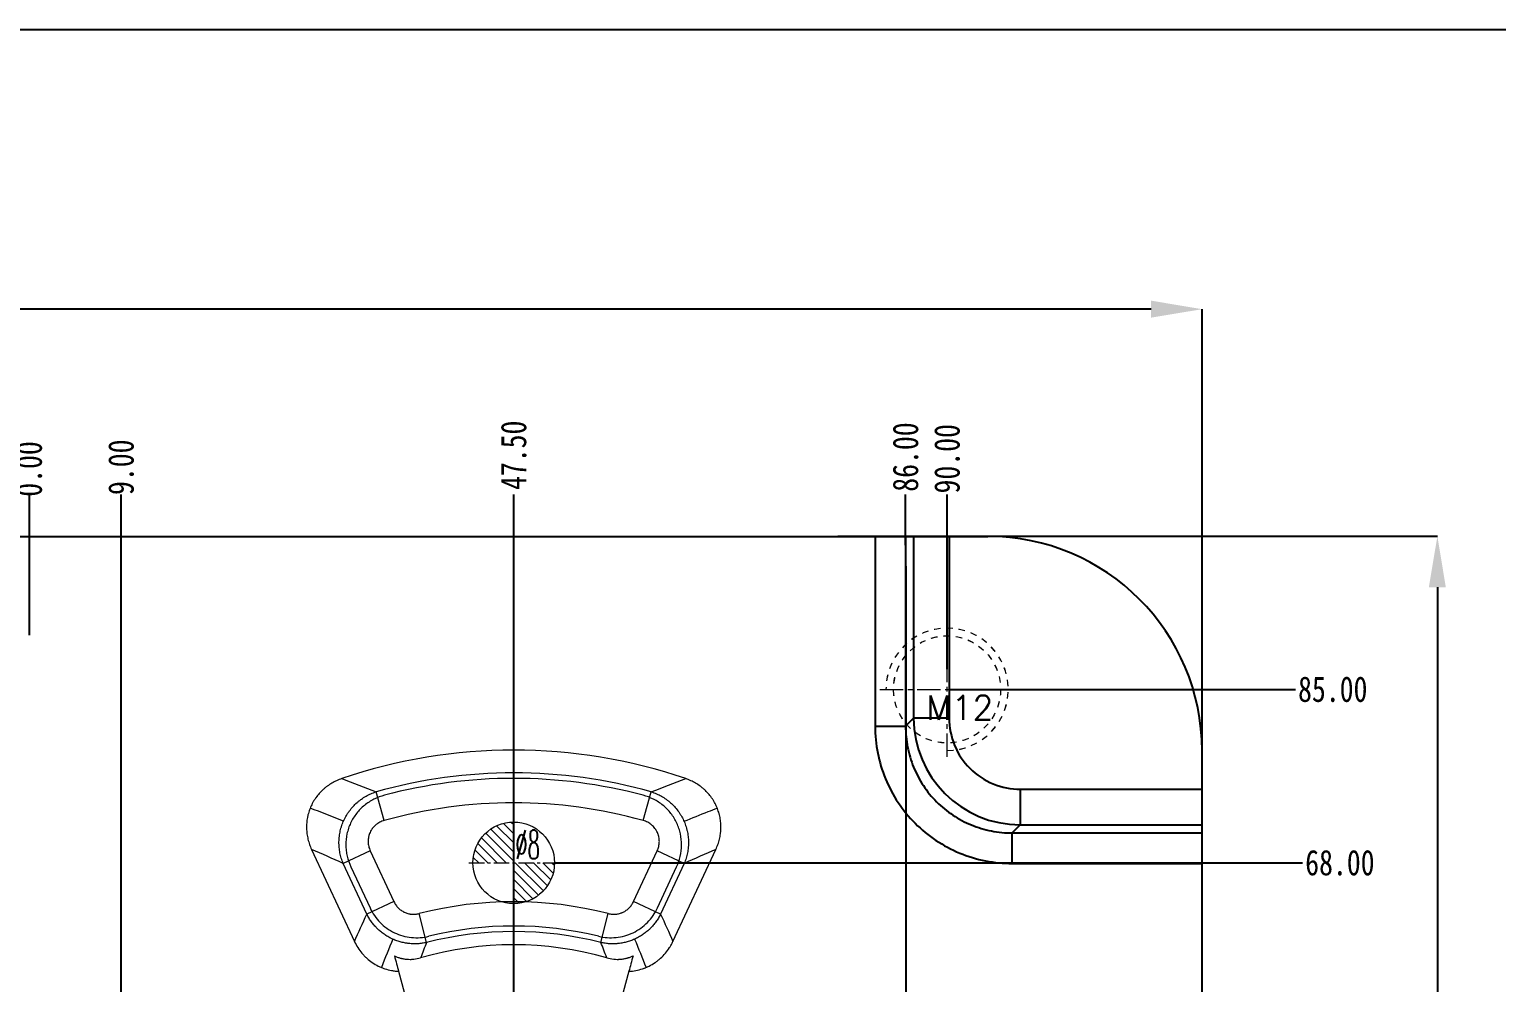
# Model space of a CAD drawing. Header units: millimetres. Extents: x 4 to 4769, y -754 to 1427.
# Drawn here: x 1429 to 1572.9, y 288.1 to 381.6 of the extents above; entities that cross this region are included whole.
import ezdxf

# ---------------------------------------------------------------- set-up
doc = ezdxf.new("R2010")
doc.units = ezdxf.units.MM
doc.header["$LTSCALE"] = 16.335
doc.header["$PDMODE"] = 3
doc.header["$PDSIZE"] = 0.3125
doc.linetypes.add('CENTER', pattern=[0.6, 0.375, -0.075, 0.075, -0.075])
doc.linetypes.add('HIDDEN', pattern=[0.2, 0.1, -0.1])
doc.layers.get('0').update_dxf_attribs({"linetype": 'CONTINUOUS'})
doc.layers.get('Defpoints').update_dxf_attribs({"linetype": 'CONTINUOUS'})
doc.layers.add('4', color=7, linetype='CONTINUOUS', true_color=0xffffff)
for name, color, linetype, lineweight in [('dim', 82, 'CONTINUOUS', 9), ('epin', 13, 'CONTINUOUS', 9), ('screw', 33, 'CONTINUOUS', 13)]:
    doc.layers.add(name, color=color, linetype=linetype, lineweight=lineweight)
doc.styles.get("Standard").update_dxf_attribs({"font": 'txt', "width": 0.8})
doc.styles.add('TXT', font='txt.shx', dxfattribs={"bigfont": 'gbcbig.shx'})
doc.styles.add('TXT05', font='txt.shx', dxfattribs={"width": 0.5, "bigfont": 'gbcbig.shx'})
doc.dimstyles.get("Standard").update_dxf_attribs({"dimtxt": 0.15625, "dimasz": 0.1875, "dimexe": 0.125, "dimexo": 0.0625, "dimtad": 0, "dimtih": 1, "dimtoh": 1, "dimdsep": 46, "dimtxsty": 'Standard', "dimcen": 0.09, "dimadec": 0, "dimazin": 0, "dimtp": 0.01, "dimtm": 0.01, "dimtfac": 1, "dimtofl": 0, "dimtmove": 0, "dimatfit": 3, "dimfxl": 0, "dimtolj": 1, "dimarcsym": 0})

# ---------------------------------------------------------------- blocks, each defined once
blk = doc.blocks.new('*D100')
at = {"color": 4, "lineweight": -2, "transparency": 16777216}
blk.add_line((1483.67, 266.37), (1480.9, 270.53), dxfattribs=at)
at = {"color": 4, "transparency": 16777216}
blk.add_solid([(1481.59, 270.99), (1480.21, 270.07), (1478.12, 274.69)], dxfattribs=at)
at = {"layer": 'Defpoints', "color": 0, "transparency": 16777216}
for p in [(1474.8, 279.68), (1478.12, 274.69)]:
    blk.add_point(p, dxfattribs=at)
at = {"color": 6, "transparency": 16777216, "insert": (1493.96, 250.95), "char_height": 5, "attachment_point": 5, "rotation": 303.6991}
blk.add_mtext('\\A1;∅6.00(\\M+5B4A9\\M+5CBBF\\M+5BFD7)', dxfattribs=at)
blk = doc.blocks.new('*D101')
at = {"color": 4, "lineweight": -2, "transparency": 16777216}
blk.add_line((1392.18, 269.82), (1388.05, 272.65), dxfattribs=at)
at = {"color": 4, "transparency": 16777216}
blk.add_solid([(1388.53, 273.34), (1387.58, 271.97), (1383.93, 275.48)], dxfattribs=at)
at = {"layer": 'Defpoints', "color": 0, "transparency": 16777216}
for p in [(1378.99, 278.88), (1383.93, 275.48)]:
    blk.add_point(p, dxfattribs=at)
at = {"color": 6, "transparency": 16777216, "insert": (1407.45, 259.33), "char_height": 5, "attachment_point": 5, "rotation": 325.5154}
blk.add_mtext('\\A1;∅6.00(\\M+5B4A9\\M+5CBBF\\M+5BFD7)', dxfattribs=at)
blk = doc.blocks.new('screw_m12_g')
at = {"layer": 'screw', "color": 1, "linetype": 'CENTER', "ltscale": 0.373186}
for p, q in [((0, -6.6), (0, 6.6)), ((-6.6, 0), (6.6, 0))]:
    blk.add_line(p, q, dxfattribs=at)
at = {"layer": 'screw', "color": 33, "linetype": 'HIDDEN', "ltscale": 0.373186}
blk.add_circle((0, 0), 5.25, dxfattribs=at)
at = {"layer": 'screw', "color": 92, "linetype": 'HIDDEN', "ltscale": 0.373186}
blk.add_arc((0, 0), 6, 270, 180, dxfattribs=at)
at = {"layer": 'screw', "color": 6, "style": 'TXT'}
blk.add_text('M12', height=2.4, dxfattribs=at).set_placement((-2.04, -3))
blk = doc.blocks.new('*D113')
at = {"layer": 'Defpoints', "color": 0, "transparency": 16777216}
for p in [(1519.17, 316.89), (1553.12, 316.89), (1428.96, 231.89)]:
    blk.add_point(p, dxfattribs=at)
at = {"layer": 'dim', "color": 4, "lineweight": -2, "transparency": 16777216}
blk.add_line((1519.17, 316.89), (1553.12, 316.89), dxfattribs=at)
at = {"layer": 'dim', "color": 6, "transparency": 16777216, "insert": (1556.78, 316.89), "char_height": 2.5, "attachment_point": 5}
blk.add_mtext('\\A1;85.00', dxfattribs=at)
blk = doc.blocks.new('*D114')
at = {"layer": 'Defpoints', "color": 0, "transparency": 16777216}
for p in [(1428.96, 335.99), (1428.96, 322.2), (1428.96, 231.89)]:
    blk.add_point(p, dxfattribs=at)
at = {"layer": 'dim', "color": 4, "lineweight": -2, "transparency": 16777216}
blk.add_line((1428.96, 322.2), (1428.96, 335.99), dxfattribs=at)
at = {"layer": 'dim', "color": 6, "transparency": 16777216, "insert": (1428.96, 338.49), "char_height": 2.5, "attachment_point": 5, "rotation": 90}
blk.add_mtext('\\A1;0.00', dxfattribs=at)
blk = doc.blocks.new('*D115')
at = {"layer": 'Defpoints', "color": 0, "transparency": 16777216}
for p in [(1437.96, 335.99), (1437.96, 263.89), (1428.96, 231.89)]:
    blk.add_point(p, dxfattribs=at)
at = {"layer": 'dim', "color": 4, "lineweight": -2, "transparency": 16777216}
blk.add_line((1437.96, 263.89), (1437.96, 335.99), dxfattribs=at)
at = {"layer": 'dim', "color": 6, "transparency": 16777216, "insert": (1437.96, 338.66), "char_height": 2.5, "attachment_point": 5, "rotation": 90}
blk.add_mtext('\\A1;9.00', dxfattribs=at)
blk = doc.blocks.new('*D116')
at = {"layer": 'Defpoints', "color": 0, "transparency": 16777216}
for p in [(1476.46, 335.99), (1476.46, 264.89), (1428.96, 231.89)]:
    blk.add_point(p, dxfattribs=at)
at = {"layer": 'dim', "color": 4, "lineweight": -2, "transparency": 16777216}
blk.add_line((1476.46, 264.89), (1476.46, 335.99), dxfattribs=at)
at = {"layer": 'dim', "color": 6, "transparency": 16777216, "insert": (1476.46, 339.83), "char_height": 2.5, "attachment_point": 5, "rotation": 90}
blk.add_mtext('\\A1;47.50', dxfattribs=at)
blk = doc.blocks.new('*D117')
at = {"layer": 'Defpoints', "color": 0, "transparency": 16777216}
for p in [(1514.89, 335.99), (1514.96, 263.89), (1428.96, 231.89)]:
    blk.add_point(p, dxfattribs=at)
at = {"layer": 'dim', "color": 4, "lineweight": -2, "transparency": 16777216}
for p, q in [((1514.89, 331.99), (1514.89, 335.99)), ((1514.96, 327.99), (1514.89, 331.99)), ((1514.96, 263.89), (1514.96, 327.99))]:
    blk.add_line(p, q, dxfattribs=at)
at = {"layer": 'dim', "color": 6, "transparency": 16777216, "insert": (1514.89, 339.66), "char_height": 2.5, "attachment_point": 5, "rotation": 90}
blk.add_mtext('\\A1;86.00', dxfattribs=at)
blk = doc.blocks.new('*D118')
at = {"layer": 'Defpoints', "color": 0, "transparency": 16777216}
for p in [(1518.96, 335.99), (1518.96, 318.88), (1428.96, 231.89)]:
    blk.add_point(p, dxfattribs=at)
at = {"layer": 'dim', "color": 4, "lineweight": -2, "transparency": 16777216}
blk.add_line((1518.96, 318.88), (1518.96, 335.99), dxfattribs=at)
at = {"layer": 'dim', "color": 6, "transparency": 16777216, "insert": (1518.96, 339.49), "char_height": 2.5, "attachment_point": 5, "rotation": 90}
blk.add_mtext('\\A1;90.00', dxfattribs=at)
blk = doc.blocks.new('*D135')
at = {"color": 4, "lineweight": -2, "transparency": 16777216}
for p, q in [((1313.96, 296.61), (1313.96, 354.15)), ((1318.96, 354.15), (1406.96, 354.15)), ((1538.96, 354.15), (1424.96, 354.15)), ((1543.96, 299.82), (1543.96, 354.15))]:
    blk.add_line(p, q, dxfattribs=at)
at = {"color": 4, "transparency": 16777216}
for points in [[(1318.96, 354.99), (1318.96, 353.32), (1313.96, 354.15)], [(1538.96, 354.99), (1538.96, 353.32), (1543.96, 354.15)]]:
    blk.add_solid(points, dxfattribs=at)
at = {"layer": 'Defpoints', "color": 0, "transparency": 16777216}
for p in [(1313.96, 354.15), (1543.96, 299.82), (1313.96, 296.61)]:
    blk.add_point(p, dxfattribs=at)
at = {"color": 6, "transparency": 16777216, "insert": (1415.96, 354.15), "char_height": 5, "attachment_point": 5}
blk.add_mtext('\\A1;230.00', dxfattribs=at)
blk = doc.blocks.new('*D136')
at = {"color": 4, "lineweight": -2, "transparency": 16777216}
for p, q in [((1508.24, 331.89), (1567.04, 331.89)), ((1567.04, 326.89), (1567.04, 263.66)), ((1567.04, 136.89), (1567.04, 246.33)), ((1501.48, 131.89), (1567.04, 131.89))]:
    blk.add_line(p, q, dxfattribs=at)
at = {"color": 4, "transparency": 16777216}
for points in [[(1566.2, 326.89), (1567.87, 326.89), (1567.04, 331.89)], [(1566.2, 136.89), (1567.87, 136.89), (1567.04, 131.89)]]:
    blk.add_solid(points, dxfattribs=at)
at = {"layer": 'Defpoints', "color": 0, "transparency": 16777216}
for p in [(1508.24, 331.89), (1501.48, 131.89), (1567.04, 131.89)]:
    blk.add_point(p, dxfattribs=at)
at = {"color": 6, "transparency": 16777216, "insert": (1567.04, 255), "char_height": 5, "attachment_point": 5, "rotation": 90}
blk.add_mtext('\\A1;200.00', dxfattribs=at)
blk = doc.blocks.new('89')
at = {"layer": 'screw'}
blk.add_blockref('screw_m12_g', (992.16, 316.89), dxfattribs=at)
blk = doc.blocks.new('epin_ejp_8')
at = {"layer": 'epin'}
h = blk.add_hatch(dxfattribs=at)
h.set_pattern_fill('_ANSI31', color=123, scale=0.2, angle=90, style=0)
h.set_pattern_definition([(135, (-1217.56114, 35.9661), (-0.4490128, -0.4490128), [])])
h.paths.add_polyline_path([(0, 4, 0.414214), (-4, 0), (0, 0)])
h.paths.add_polyline_path([(4, 0), (0, 0), (0, -4, 0.414214)])
at = {"layer": 'epin', "color": 1, "linetype": 'CENTER', "ltscale": 0.248791}
for p, q in [((0, -4.4), (0, 4.4)), ((-4.4, 0), (4.4, 0))]:
    blk.add_line(p, q, dxfattribs=at)
at = {"layer": 'epin'}
blk.add_circle((0, 0), 4, dxfattribs=at)
at = {"layer": 'epin', "color": 6, "style": 'TXT05', "width": 0.5}
blk.add_text('%%c8', height=2.8, dxfattribs=at).set_placement((0.16, 0.4))
blk = doc.blocks.new('*D282')
at = {"layer": 'Defpoints', "color": 0, "transparency": 16777216}
for p in [(1480.46, 299.89), (1553.82, 299.89), (1428.96, 231.89)]:
    blk.add_point(p, dxfattribs=at)
at = {"layer": 'dim', "color": 4, "lineweight": -2, "transparency": 16777216}
blk.add_line((1480.46, 299.89), (1553.82, 299.89), dxfattribs=at)
at = {"layer": 'dim', "color": 6, "transparency": 16777216, "insert": (1557.48, 299.89), "char_height": 2.5, "attachment_point": 5}
blk.add_mtext('\\A1;68.00', dxfattribs=at)

msp = doc.modelspace()

# ---------------------------------------------------------------- linework, layer by layer
at = {"color": 7, "linetype": 'Continuous'}
for p, q in [((1334.96, 331.885), (1522.96, 331.885)), ((1511.899, 331.885), (1511.899, 313.273)), ((1514.887, 331.885), (1514.887, 313.273)), ((1515.681, 331.885), (1515.681, 314.066)), ((1519.167, 331.885), (1519.167, 314.066)), ((1515.681, 314.066), (1514.887, 313.273)), ((1519.167, 314.066), (1515.681, 314.066)), ((1511.899, 313.273), (1514.887, 313.273)), ((1543.96, 152.885), (1543.96, 310.885)), ((1526.141, 307.092), (1526.141, 303.606)), ((1526.141, 307.092), (1543.96, 307.092)), ((1526.141, 303.606), (1525.348, 302.812)), ((1525.348, 299.824), (1525.348, 302.812)), ((1525.348, 302.812), (1543.96, 302.812)), ((1526.141, 303.606), (1543.96, 303.606)), ((1525.348, 299.824), (1543.96, 299.824))]:
    msp.add_line(p, q, dxfattribs=at)
at = {"color": 1, "linetype": 'CENTER', "ltscale": 1.243955}
msp.add_line((1476.46, 131.885), (1476.46, 331.885), dxfattribs=at)
msp.add_lwpolyline([(1259.118, 381.579), (1718.69, 381.579), (1718.69, 67.551), (1259.118, 67.551)], close=True)
at = {"color": 7, "linetype": 'Continuous'}
for centre, radius, start, end in [((1522.96, 310.885), 21, 0, 90), ((1526.162, 314.087), 10.481, 180.1162, 269.8838)]:
    msp.add_arc(centre, radius, start, end, dxfattribs=at)
for points, knots in [([(1519.167, 314.066), (1519.167, 313.158), (1519.528, 311.324), (1521.078, 309.003), (1523.399, 307.453), (1525.233, 307.092), (1526.141, 307.092)], [0, 0, 0, 0, 0.2500333, 0.5000281, 0.7499783, 1, 1, 1, 1]), ([(1511.899, 313.273), (1511.899, 312.393), (1512.071, 310.63), (1512.838, 308.09), (1514.087, 305.748), (1515.77, 303.696), (1517.822, 302.013), (1520.164, 300.764), (1522.705, 299.996), (1524.468, 299.824), (1525.348, 299.824)], [0, 0, 0, 0, 0.1250012, 0.2499869, 0.3749741, 0.4999595, 0.6249464, 0.7499502, 0.8749784, 1, 1, 1, 1]), ([(1514.887, 313.273), (1514.886, 312.588), (1515.017, 311.216), (1515.61, 309.238), (1516.579, 307.413), (1517.888, 305.814), (1519.487, 304.505), (1521.312, 303.535), (1523.29, 302.942), (1524.663, 302.811), (1525.348, 302.812)], [0, 0, 0, 0, 0.1249848, 0.2499673, 0.3749614, 0.4999593, 0.6249586, 0.7499695, 0.8749948, 1, 1, 1, 1])]:
    msp.add_open_spline(points, degree=3, knots=knots, dxfattribs=at)
at = {"layer": '4', "color": 7, "linetype": 'Continuous', "lineweight": 13}
for p, q in [((1463.754, 304.03), (1462.965, 306.845)), ((1489.167, 304.03), (1489.955, 306.845)), ((1462.389, 301.06), (1459.74, 299.824)), ((1462.389, 301.06), (1464.712, 296.079)), ((1488.209, 296.079), (1490.531, 301.06)), ((1493.18, 299.824), (1490.531, 301.06)), ((1462.063, 294.844), (1459.74, 299.824)), ((1460.49, 299.488), (1462.368, 295.459)), ((1490.552, 295.459), (1492.429, 299.484)), ((1493.18, 299.824), (1490.858, 294.844)), ((1464.712, 296.079), (1462.063, 294.844)), ((1490.858, 294.844), (1488.209, 296.079)), ((1467.911, 292.077), (1467.186, 294.909)), ((1485.009, 292.077), (1485.734, 294.909))]:
    msp.add_line(p, q, dxfattribs=at)
at = {"layer": '4', "color": 7, "linetype": 'Continuous', "lineweight": 18}
for p, q in [((1456.635, 301.198), (1460.841, 292.179)), ((1492.079, 292.179), (1496.285, 301.198)), ((1465.163, 289.253), (1466.267, 285.134)), ((1487.757, 289.253), (1486.653, 285.134))]:
    msp.add_line(p, q, dxfattribs=at)
for radius, start, end in [(52.25, 71.16453, 108.83547), (33.172, 74.02979, 105.97021)]:
    msp.add_arc((1476.46, 258.683), radius, start, end, dxfattribs=at)
at = {"layer": '4', "color": 7, "linetype": 'Continuous', "lineweight": 13}
for radius, start, end in [(50.016, 74.3469, 105.6531), (49.48, 75.14912, 104.85101), (47.093, 74.3469, 105.6531), (37.394, 75.64035, 104.35965), (35.008, 76.25775, 103.74225), (34.471, 75.64035, 104.35965)]:
    msp.add_arc((1476.46, 258.683), radius, start, end, dxfattribs=at)
at = {"layer": '4', "color": 7, "linetype": 'Continuous', "lineweight": 18}
for points, knots in [([(1459.591, 308.135), (1459.422, 308.077), (1459.091, 307.945), (1458.777, 307.782), (1458.471, 307.603), (1458.323, 307.506), (1458.143, 307.374), (1458.107, 307.347), (1458.036, 307.292), (1458.001, 307.264), (1457.897, 307.179), (1457.83, 307.121), (1457.633, 306.942), (1457.509, 306.816), (1457.274, 306.552), (1457.163, 306.413), (1457.008, 306.196), (1456.958, 306.122), (1456.886, 306.009), (1456.863, 305.97), (1456.817, 305.894), (1456.795, 305.855), (1456.686, 305.661), (1456.529, 305.343), (1456.408, 305.01), (1456.331, 304.755), (1456.307, 304.669), (1456.275, 304.539), (1456.265, 304.495), (1456.246, 304.408), (1456.237, 304.364), (1456.196, 304.145), (1456.172, 303.968), (1456.144, 303.615), (1456.14, 303.438), (1456.147, 303.172), (1456.151, 303.083), (1456.162, 302.95), (1456.166, 302.906), (1456.175, 302.816), (1456.181, 302.772), (1456.21, 302.55), (1456.243, 302.375), (1456.325, 302.031), (1456.425, 301.691), (1456.559, 301.361), (1456.635, 301.198)], [0, 0, 0, 0, 0.0625, 0.125, 0.125, 0.1875, 0.1875, 0.203125, 0.203125, 0.21875, 0.21875, 0.25, 0.25, 0.3125, 0.3125, 0.375, 0.375, 0.40625, 0.40625, 0.421875, 0.421875, 0.4375, 0.4375, 0.5, 0.5625, 0.5625, 0.59375, 0.59375, 0.609375, 0.609375, 0.625, 0.625, 0.6875, 0.6875, 0.75, 0.75, 0.78125, 0.78125, 0.796875, 0.796875, 0.8125, 0.8125, 0.875, 0.875, 0.9375, 1, 1, 1, 1]), ([(1496.285, 301.198), (1496.361, 301.361), (1496.495, 301.691), (1496.595, 302.03), (1496.678, 302.375), (1496.71, 302.549), (1496.74, 302.77), (1496.745, 302.815), (1496.754, 302.904), (1496.758, 302.949), (1496.769, 303.082), (1496.774, 303.171), (1496.781, 303.437), (1496.776, 303.614), (1496.748, 303.967), (1496.725, 304.142), (1496.676, 304.404), (1496.657, 304.492), (1496.625, 304.622), (1496.614, 304.666), (1496.59, 304.752), (1496.578, 304.795), (1496.513, 305.008), (1496.392, 305.341), (1496.236, 305.659), (1496.106, 305.891), (1496.06, 305.968), (1495.988, 306.081), (1495.964, 306.118), (1495.914, 306.193), (1495.888, 306.23), (1495.759, 306.411), (1495.648, 306.55), (1495.413, 306.815), (1495.288, 306.941), (1495.091, 307.12), (1495.024, 307.178), (1494.92, 307.263), (1494.885, 307.291), (1494.815, 307.346), (1494.779, 307.373), (1494.599, 307.505), (1494.45, 307.603), (1494.144, 307.782), (1493.83, 307.945), (1493.499, 308.077), (1493.329, 308.135)], [0, 0, 0, 0, 0.0625, 0.125, 0.125, 0.1875, 0.1875, 0.203125, 0.203125, 0.21875, 0.21875, 0.25, 0.25, 0.3125, 0.3125, 0.375, 0.375, 0.40625, 0.40625, 0.421875, 0.421875, 0.4375, 0.4375, 0.5, 0.5625, 0.5625, 0.59375, 0.59375, 0.609375, 0.609375, 0.625, 0.625, 0.6875, 0.6875, 0.75, 0.75, 0.78125, 0.78125, 0.796875, 0.796875, 0.8125, 0.8125, 0.875, 0.875, 0.9375, 1, 1, 1, 1]), ([(1460.841, 292.179), (1460.939, 291.969), (1461.159, 291.569), (1461.428, 291.202), (1461.65, 290.94), (1461.727, 290.854), (1461.847, 290.73), (1461.888, 290.689), (1461.97, 290.61), (1462.012, 290.571), (1462.224, 290.379), (1462.403, 290.239), (1462.78, 289.983), (1462.977, 289.867), (1463.235, 289.739), (1463.287, 289.715), (1463.392, 289.667), (1463.55, 289.599), (1463.71, 289.54), (1464.034, 289.432), (1464.255, 289.375), (1464.592, 289.312), (1464.705, 289.295), (1464.935, 289.268), (1465.049, 289.259), (1465.163, 289.253)], [0, 0, 0, 0, 0.125, 0.25, 0.25, 0.3125, 0.3125, 0.34375, 0.34375, 0.375, 0.375, 0.5, 0.5, 0.625, 0.625, 0.65625, 0.65625, 0.6875, 0.75, 0.75, 0.875, 0.875, 0.9375, 0.9375, 1, 1, 1, 1]), ([(1487.757, 289.253), (1487.987, 289.264), (1488.441, 289.317), (1488.881, 289.43), (1489.153, 289.52), (1489.234, 289.549), (1489.314, 289.58), (1489.368, 289.601), (1489.395, 289.611), (1489.528, 289.666), (1489.632, 289.713), (1489.939, 289.865), (1490.136, 289.98), (1490.419, 290.172), (1490.511, 290.239), (1490.646, 290.345), (1490.69, 290.381), (1490.778, 290.455), (1490.822, 290.493), (1491.036, 290.685), (1491.194, 290.849), (1491.488, 291.197), (1491.624, 291.38), (1491.778, 291.622), (1491.808, 291.671), (1491.867, 291.77), (1491.895, 291.82), (1491.979, 291.971), (1492.031, 292.074), (1492.079, 292.179)], [0, 0, 0, 0, 0.125, 0.25, 0.25, 0.28125, 0.296875, 0.296875, 0.3125, 0.3125, 0.375, 0.375, 0.5, 0.5, 0.5625, 0.5625, 0.59375, 0.59375, 0.625, 0.625, 0.75, 0.75, 0.875, 0.875, 0.90625, 0.90625, 0.9375, 0.9375, 1, 1, 1, 1]), ([(1464.76, 290.757), (1464.832, 290.491), (1464.901, 290.233), (1465.035, 289.732), (1465.1, 289.49), (1465.163, 289.253)], [0, 0, 0, 0, 0.5, 0.5, 1, 1, 1, 1]), ([(1464.76, 290.757), (1464.851, 290.716), (1464.945, 290.677), (1465.137, 290.607), (1465.236, 290.576), (1465.364, 290.541), (1465.39, 290.535), (1465.442, 290.522), (1465.519, 290.504), (1465.598, 290.488), (1465.757, 290.46), (1465.865, 290.446), (1466.083, 290.427), (1466.194, 290.423), (1466.364, 290.424), (1466.421, 290.426), (1466.507, 290.431), (1466.536, 290.433), (1466.593, 290.437), (1466.622, 290.44), (1466.88, 290.466), (1467.107, 290.51), (1467.333, 290.575)], [0, 0, 0, 0, 0.125, 0.125, 0.25, 0.25, 0.28125, 0.28125, 0.3125, 0.375, 0.375, 0.5, 0.5, 0.625, 0.625, 0.6875, 0.6875, 0.71875, 0.71875, 0.75, 0.75, 1, 1, 1, 1]), ([(1485.587, 290.575), (1485.813, 290.51), (1486.04, 290.466), (1486.38, 290.431), (1486.494, 290.425), (1486.636, 290.424), (1486.664, 290.424), (1486.721, 290.424), (1486.806, 290.427), (1486.889, 290.432), (1487.054, 290.446), (1487.162, 290.46), (1487.374, 290.497), (1487.477, 290.52), (1487.605, 290.554), (1487.63, 290.561), (1487.68, 290.576), (1487.706, 290.584), (1487.78, 290.607), (1487.83, 290.624), (1487.975, 290.677), (1488.069, 290.715), (1488.16, 290.757)], [0, 0, 0, 0, 0.25, 0.25, 0.375, 0.375, 0.40625, 0.40625, 0.4375, 0.5, 0.5, 0.625, 0.625, 0.75, 0.75, 0.78125, 0.78125, 0.8125, 0.8125, 0.875, 0.875, 1, 1, 1, 1]), ([(1488.16, 290.757), (1488.089, 290.491), (1488.02, 290.233), (1487.886, 289.732), (1487.821, 289.49), (1487.757, 289.253)], [0, 0, 0, 0, 0.5, 0.5, 1, 1, 1, 1])]:
    msp.add_open_spline(points, degree=3, knots=knots, dxfattribs=at)
at = {"layer": '4', "color": 7, "linetype": 'Continuous', "lineweight": 13}
for points in [[(1459.591, 308.135), (1460.703, 307.726), (1461.827, 307.297), (1462.965, 306.845)], [(1489.955, 306.845), (1491.093, 307.297), (1492.217, 307.726), (1493.329, 308.135)], [(1459.761, 303.954), (1458.666, 304.405), (1457.579, 304.835), (1456.5, 305.247)], [(1459.74, 299.824), (1458.697, 300.304), (1457.662, 300.761), (1456.635, 301.198)], [(1496.285, 301.198), (1495.258, 300.761), (1494.224, 300.304), (1493.18, 299.824)], [(1460.841, 292.179), (1461.241, 293.081), (1461.649, 293.969), (1462.063, 294.844)], [(1490.858, 294.844), (1491.272, 293.969), (1491.679, 293.081), (1492.079, 292.179)], [(1464.604, 292.401), (1464.222, 291.493), (1463.849, 290.57), (1463.485, 289.628)], [(1488.316, 292.401), (1488.698, 291.493), (1489.072, 290.57), (1489.436, 289.628)], [(1467.911, 292.077), (1467.715, 291.58), (1467.522, 291.079), (1467.333, 290.575)], [(1485.587, 290.575), (1485.398, 291.079), (1485.205, 291.58), (1485.009, 292.077)]]:
    msp.add_open_spline(points, degree=3, dxfattribs=at)
for points, knots in [([(1459.74, 299.824), (1459.705, 299.908), (1459.671, 299.992), (1459.609, 300.163), (1459.58, 300.249), (1459.501, 300.508), (1459.413, 300.857), (1459.362, 301.214), (1459.337, 301.485), (1459.332, 301.576), (1459.326, 301.712), (1459.325, 301.758), (1459.324, 301.849), (1459.324, 301.895), (1459.328, 302.122), (1459.352, 302.483), (1459.413, 302.84), (1459.474, 303.106), (1459.496, 303.194), (1459.533, 303.326), (1459.546, 303.37), (1459.573, 303.458), (1459.588, 303.501), (1459.661, 303.717), (1459.795, 304.053), (1459.963, 304.374), (1460.102, 304.609), (1460.151, 304.686), (1460.227, 304.8), (1460.253, 304.838), (1460.305, 304.913), (1460.332, 304.95), (1460.468, 305.132), (1460.699, 305.411), (1460.957, 305.664), (1461.16, 305.844), (1461.264, 305.931), (1461.372, 306.014), (1461.445, 306.069), (1461.482, 306.096), (1461.667, 306.228), (1461.82, 306.325), (1462.133, 306.503), (1462.294, 306.583), (1462.623, 306.726), (1462.792, 306.79), (1462.965, 306.845)], [0, 0, 0, 0, 0.03125, 0.03125, 0.0625, 0.0625, 0.125, 0.1875, 0.1875, 0.21875, 0.21875, 0.234375, 0.234375, 0.25, 0.25, 0.3125, 0.375, 0.375, 0.40625, 0.40625, 0.421875, 0.421875, 0.4375, 0.4375, 0.5, 0.5625, 0.5625, 0.59375, 0.59375, 0.609375, 0.609375, 0.625, 0.625, 0.6875, 0.75, 0.75, 0.78125, 0.796875, 0.796875, 0.8125, 0.8125, 0.875, 0.875, 0.9375, 0.9375, 1, 1, 1, 1]), ([(1463.778, 306.51), (1463.421, 306.414), (1463.08, 306.285), (1462.425, 305.954), (1462.108, 305.749), (1461.535, 305.283), (1461.277, 305.02), (1460.933, 304.581), (1460.825, 304.427), (1460.631, 304.112), (1460.456, 303.787), (1460.318, 303.444), (1460.2, 303.092), (1460.15, 302.911), (1460.033, 302.368), (1459.996, 302.001), (1460.002, 301.443), (1460.015, 301.256), (1460.059, 300.888), (1460.091, 300.706), (1460.215, 300.171), (1460.335, 299.822), (1460.49, 299.488)], [0, 0, 0, 0, 0.1239652, 0.1239652, 0.2493517, 0.2493517, 0.3747381, 0.3747381, 0.4374313, 0.4374313, 0.5001245, 0.5628177, 0.5628177, 0.625511, 0.625511, 0.7508974, 0.7508974, 0.8135906, 0.8135906, 0.8762838, 0.8762838, 1, 1, 1, 1]), ([(1492.429, 299.484), (1492.585, 299.82), (1492.704, 300.165), (1492.87, 300.881), (1492.916, 301.255), (1492.924, 301.994), (1492.888, 302.361), (1492.772, 302.906), (1492.722, 303.087), (1492.604, 303.438), (1492.467, 303.78), (1492.292, 304.106), (1492.098, 304.423), (1491.991, 304.577), (1491.648, 305.015), (1491.39, 305.278), (1490.958, 305.631), (1490.806, 305.741), (1490.495, 305.943), (1490.335, 306.035), (1489.845, 306.283), (1489.499, 306.414), (1489.142, 306.51)], [0, 0, 0, 0, 0.1240768, 0.1240768, 0.2494097, 0.2494097, 0.3747426, 0.3747426, 0.437409, 0.437409, 0.5000755, 0.5627419, 0.5627419, 0.6254084, 0.6254084, 0.7507413, 0.7507413, 0.8134078, 0.8134078, 0.8760742, 0.8760742, 1, 1, 1, 1]), ([(1489.955, 306.845), (1490.042, 306.817), (1490.128, 306.787), (1490.298, 306.724), (1490.382, 306.69), (1490.63, 306.581), (1490.952, 306.42), (1491.256, 306.226), (1491.477, 306.069), (1491.55, 306.014), (1491.657, 305.929), (1491.693, 305.9), (1491.762, 305.841), (1491.797, 305.811), (1491.967, 305.661), (1492.225, 305.407), (1492.456, 305.128), (1492.618, 304.909), (1492.671, 304.835), (1492.747, 304.72), (1492.772, 304.682), (1492.82, 304.604), (1492.844, 304.565), (1492.96, 304.369), (1493.128, 304.048), (1493.262, 303.711), (1493.349, 303.453), (1493.376, 303.366), (1493.413, 303.234), (1493.425, 303.19), (1493.447, 303.101), (1493.458, 303.057), (1493.508, 302.834), (1493.539, 302.656), (1493.581, 302.297), (1493.593, 302.117), (1493.597, 301.846), (1493.595, 301.71), (1493.588, 301.574), (1493.582, 301.483), (1493.579, 301.437), (1493.558, 301.211), (1493.532, 301.032), (1493.463, 300.679), (1493.419, 300.504), (1493.313, 300.161), (1493.251, 299.991), (1493.18, 299.824)], [0, 0, 0, 0, 0.03125, 0.03125, 0.0625, 0.0625, 0.125, 0.1875, 0.1875, 0.21875, 0.21875, 0.234375, 0.234375, 0.25, 0.25, 0.3125, 0.375, 0.375, 0.40625, 0.40625, 0.421875, 0.421875, 0.4375, 0.4375, 0.5, 0.5625, 0.5625, 0.59375, 0.59375, 0.609375, 0.609375, 0.625, 0.625, 0.6875, 0.6875, 0.75, 0.75, 0.78125, 0.796875, 0.796875, 0.8125, 0.8125, 0.875, 0.875, 0.9375, 0.9375, 1, 1, 1, 1]), ([(1493.16, 303.954), (1493.957, 304.282), (1494.75, 304.599), (1495.834, 305.022), (1496.127, 305.135), (1496.421, 305.247)], [0, 0, 0, 0, 0.7283819, 0.7283819, 1, 1, 1, 1]), ([(1463.754, 304.03), (1463.678, 304.009), (1463.531, 303.959), (1463.39, 303.895), (1463.253, 303.823), (1463.186, 303.784), (1463.104, 303.73), (1463.088, 303.719), (1463.056, 303.696), (1463.009, 303.662), (1462.963, 303.626), (1462.874, 303.551), (1462.76, 303.446), (1462.646, 303.314), (1462.588, 303.236), (1462.565, 303.204), (1462.554, 303.188), (1462.521, 303.139), (1462.5, 303.107), (1462.439, 303.007), (1462.367, 302.87), (1462.303, 302.708), (1462.274, 302.615), (1462.262, 302.577), (1462.257, 302.559), (1462.242, 302.502), (1462.233, 302.464), (1462.209, 302.35), (1462.185, 302.196), (1462.178, 302.022), (1462.181, 301.925), (1462.183, 301.885), (1462.184, 301.866), (1462.188, 301.807), (1462.191, 301.768), (1462.206, 301.653), (1462.233, 301.5), (1462.276, 301.351), (1462.327, 301.204), (1462.356, 301.131), (1462.389, 301.06)], [0, 0, 0, 0, 0.0625, 0.125, 0.125, 0.1875, 0.1875, 0.203125, 0.203125, 0.21875, 0.25, 0.25, 0.3125, 0.375, 0.390625, 0.390625, 0.40625, 0.40625, 0.4375, 0.4375, 0.5, 0.5625, 0.578125, 0.578125, 0.59375, 0.59375, 0.625, 0.625, 0.6875, 0.75, 0.765625, 0.765625, 0.78125, 0.78125, 0.8125, 0.8125, 0.875, 0.9375, 0.9375, 1, 1, 1, 1]), ([(1490.531, 301.06), (1490.564, 301.131), (1490.623, 301.275), (1490.666, 301.424), (1490.701, 301.574), (1490.714, 301.651), (1490.727, 301.748), (1490.729, 301.767), (1490.732, 301.806), (1490.737, 301.865), (1490.74, 301.923), (1490.741, 302.039), (1490.738, 302.117), (1490.724, 302.271), (1490.709, 302.366), (1490.688, 302.462), (1490.679, 302.5), (1490.674, 302.519), (1490.659, 302.575), (1490.648, 302.613), (1490.611, 302.724), (1490.555, 302.868), (1490.473, 303.022), (1490.422, 303.105), (1490.401, 303.138), (1490.39, 303.154), (1490.357, 303.202), (1490.334, 303.234), (1490.263, 303.327), (1490.162, 303.444), (1490.034, 303.563), (1489.958, 303.625), (1489.928, 303.649), (1489.912, 303.661), (1489.865, 303.696), (1489.833, 303.718), (1489.736, 303.783), (1489.602, 303.862), (1489.461, 303.926), (1489.317, 303.984), (1489.242, 304.009), (1489.167, 304.03)], [0, 0, 0, 0, 0.0625, 0.125, 0.125, 0.1875, 0.1875, 0.203125, 0.203125, 0.21875, 0.25, 0.25, 0.3125, 0.3125, 0.375, 0.390625, 0.390625, 0.40625, 0.40625, 0.4375, 0.4375, 0.5, 0.5625, 0.578125, 0.578125, 0.59375, 0.59375, 0.625, 0.625, 0.6875, 0.75, 0.765625, 0.765625, 0.78125, 0.78125, 0.8125, 0.8125, 0.875, 0.9375, 0.9375, 1, 1, 1, 1]), ([(1462.368, 295.459), (1462.615, 294.933), (1462.942, 294.46), (1463.759, 293.627), (1464.23, 293.289), (1465.022, 292.909), (1465.294, 292.807), (1465.851, 292.651), (1466.138, 292.597), (1467.007, 292.511), (1467.578, 292.552), (1468.144, 292.689)], [0, 0, 0, 0, 0.2489226, 0.2489226, 0.499863, 0.499863, 0.6253331, 0.6253331, 0.7508033, 0.7508033, 1, 1, 1, 1]), ([(1464.712, 296.079), (1464.765, 295.966), (1464.826, 295.859), (1464.931, 295.707), (1464.987, 295.633), (1465.048, 295.563), (1465.09, 295.517), (1465.111, 295.494), (1465.221, 295.383), (1465.315, 295.303), (1465.465, 295.196), (1465.543, 295.145), (1465.624, 295.1), (1465.679, 295.071), (1465.707, 295.057), (1465.848, 294.99), (1465.964, 294.947), (1466.142, 294.899), (1466.203, 294.885), (1466.294, 294.869), (1466.325, 294.864), (1466.387, 294.855), (1466.418, 294.852), (1466.573, 294.838), (1466.696, 294.837), (1466.881, 294.852), (1466.942, 294.86), (1467.064, 294.88), (1467.126, 294.893), (1467.186, 294.909)], [0, 0, 0, 0, 0.125, 0.125, 0.1875, 0.21875, 0.21875, 0.25, 0.25, 0.375, 0.375, 0.4375, 0.46875, 0.46875, 0.5, 0.5, 0.625, 0.625, 0.6875, 0.6875, 0.71875, 0.71875, 0.75, 0.75, 0.875, 0.875, 0.9375, 0.9375, 1, 1, 1, 1]), ([(1484.776, 292.689), (1485.342, 292.552), (1485.916, 292.511), (1487.078, 292.627), (1487.637, 292.783), (1488.429, 293.163), (1488.678, 293.311), (1489.148, 293.649), (1489.37, 293.839), (1489.98, 294.462), (1490.305, 294.933), (1490.552, 295.459)], [0, 0, 0, 0, 0.2491969, 0.2491969, 0.5001376, 0.5001376, 0.625608, 0.625608, 0.7510783, 0.7510783, 1, 1, 1, 1]), ([(1485.734, 294.909), (1485.855, 294.878), (1485.977, 294.857), (1486.161, 294.842), (1486.223, 294.84), (1486.316, 294.84), (1486.347, 294.841), (1486.409, 294.844), (1486.44, 294.846), (1486.596, 294.86), (1486.717, 294.882), (1486.895, 294.931), (1486.954, 294.95), (1487.041, 294.982), (1487.07, 294.993), (1487.127, 295.017), (1487.156, 295.03), (1487.297, 295.097), (1487.404, 295.159), (1487.554, 295.266), (1487.627, 295.323), (1487.697, 295.385), (1487.743, 295.427), (1487.765, 295.449), (1487.874, 295.56), (1487.953, 295.655), (1488.058, 295.807), (1488.092, 295.86), (1488.153, 295.967), (1488.182, 296.023), (1488.209, 296.079)], [0, 0, 0, 0, 0.125, 0.125, 0.1875, 0.1875, 0.21875, 0.21875, 0.25, 0.25, 0.375, 0.375, 0.4375, 0.4375, 0.46875, 0.46875, 0.5, 0.5, 0.625, 0.625, 0.6875, 0.71875, 0.71875, 0.75, 0.75, 0.875, 0.875, 0.9375, 0.9375, 1, 1, 1, 1]), ([(1467.911, 292.077), (1467.84, 292.061), (1467.768, 292.046), (1467.625, 292.019), (1467.553, 292.007), (1467.337, 291.976), (1467.049, 291.947), (1466.615, 291.939), (1466.289, 291.961), (1466.107, 291.982), (1466.034, 291.992), (1465.998, 291.997), (1465.889, 292.013), (1465.817, 292.026), (1465.603, 292.067), (1465.32, 292.135), (1464.907, 292.27), (1464.639, 292.384), (1464.473, 292.462), (1464.44, 292.478), (1464.374, 292.511), (1464.276, 292.561), (1464.181, 292.614), (1463.992, 292.724), (1463.747, 292.88), (1463.401, 293.143), (1463.185, 293.338), (1463.054, 293.466), (1463.029, 293.492), (1462.977, 293.545), (1462.902, 293.624), (1462.829, 293.705), (1462.687, 293.87), (1462.507, 294.097), (1462.268, 294.458), (1462.128, 294.713), (1462.063, 294.844)], [0, 0, 0, 0, 0.03125, 0.03125, 0.0625, 0.0625, 0.125, 0.1875, 0.25, 0.265625, 0.265625, 0.28125, 0.28125, 0.3125, 0.3125, 0.375, 0.4375, 0.5, 0.5, 0.515625, 0.515625, 0.53125, 0.5625, 0.5625, 0.625, 0.6875, 0.75, 0.75, 0.765625, 0.765625, 0.78125, 0.8125, 0.8125, 0.875, 0.9375, 1, 1, 1, 1]), ([(1490.858, 294.844), (1490.825, 294.779), (1490.792, 294.714), (1490.721, 294.586), (1490.685, 294.523), (1490.572, 294.336), (1490.411, 294.095), (1490.142, 293.755), (1489.919, 293.516), (1489.787, 293.389), (1489.733, 293.339), (1489.706, 293.314), (1489.625, 293.24), (1489.569, 293.193), (1489.401, 293.053), (1489.17, 292.878), (1488.803, 292.644), (1488.545, 292.508), (1488.38, 292.43), (1488.346, 292.415), (1488.279, 292.385), (1488.178, 292.341), (1488.077, 292.3), (1487.872, 292.224), (1487.597, 292.134), (1487.174, 292.033), (1486.886, 291.99), (1486.703, 291.97), (1486.667, 291.967), (1486.594, 291.96), (1486.485, 291.952), (1486.376, 291.947), (1486.158, 291.942), (1485.869, 291.947), (1485.437, 291.991), (1485.152, 292.044), (1485.009, 292.077)], [0, 0, 0, 0, 0.03125, 0.03125, 0.0625, 0.0625, 0.125, 0.1875, 0.25, 0.265625, 0.265625, 0.28125, 0.28125, 0.3125, 0.3125, 0.375, 0.4375, 0.5, 0.5, 0.515625, 0.515625, 0.53125, 0.5625, 0.5625, 0.625, 0.6875, 0.75, 0.75, 0.765625, 0.765625, 0.78125, 0.8125, 0.8125, 0.875, 0.9375, 1, 1, 1, 1])]:
    msp.add_open_spline(points, degree=3, knots=knots, dxfattribs=at)

# ---------------------------------------------------------------- block references
msp.add_blockref('89', (526.803, 0))
at = {"layer": 'epin'}
msp.add_blockref('epin_ejp_8', (1476.46, 299.885), dxfattribs=at)
at = {"layer": 'screw'}
msp.add_blockref('screw_m12_g', (1518.96, 316.885), dxfattribs=at)

# ---------------------------------------------------------------- dimensions: what is measured, and where the dimension line sits
dim = msp.add_linear_dim(base=(1313.96, 354.153), p1=(1543.96, 299.824), p2=(1313.96, 296.61), dimstyle='Standard', override={"dimtxt": 5, "dimasz": 5, "dimexe": 0, "dimexo": 0, "dimgap": 0, "dimtih": 0, "dimtoh": 0, "dimzin": 0, "dimcen": 0, "dimclrd": 4, "dimclre": 4, "dimclrt": 6, "dimtp": 0, "dimtm": 0, "dimtzin": 0})
dim.commit()
dim.dimension.update_dxf_attribs({"geometry": '*D135', "text_midpoint": (1415.964, 354.153), "dimtype": 160})
dim = msp.add_linear_dim(base=(1567.036, 131.885), p1=(1508.241, 331.885), p2=(1501.478, 131.885), angle=90, dimstyle='Standard', override={"dimtxt": 5, "dimasz": 5, "dimexe": 0, "dimexo": 0, "dimgap": 0, "dimtih": 0, "dimtoh": 0, "dimzin": 0, "dimcen": 0, "dimclrd": 4, "dimclre": 4, "dimclrt": 6, "dimtp": 0, "dimtm": 0, "dimtzin": 0})
dim.commit()
dim.dimension.update_dxf_attribs({"geometry": '*D136', "text_midpoint": (1567.036, 254.997), "dimtype": 160})
for p1, p2, picture, middle in [((1474.796, 279.679), (1478.125, 274.687), '*D100', (1493.956, 250.949)), ((1378.987, 278.882), (1383.933, 275.485), '*D101', (1407.452, 259.329))]:
    dim = msp.add_diameter_dim_2p(p1=p1, p2=p2, text='<>(穿丝孔)', dimstyle='Standard', override={"dimtxt": 5, "dimasz": 5, "dimexe": 0, "dimexo": 0, "dimgap": 0, "dimtih": 0, "dimtoh": 0, "dimzin": 0, "dimcen": 0, "dimclrd": 4, "dimclre": 4, "dimclrt": 6, "dimtp": 0, "dimtm": 0, "dimtzin": 0})
    dim.commit()
    dim.dimension.update_dxf_attribs({"geometry": picture, "text_midpoint": middle})
at = {"layer": 'dim'}
for feature_location, offset, dtype, origin, picture, middle in [((1476.46, 264.888), (0, 71.106), 1, (1428.96, 231.885), '*D116', (1476.46, 339.828)), ((1514.96, 263.885), (-0.075, 72.109), 1, (1428.96, 231.885), '*D117', (1514.885, 339.661)), ((1518.96, 318.88), (0, 17.114), 1, (1428.96, 231.885), '*D118', (1518.96, 339.494)), ((1428.96021265, 322.203432499), (0, 13.790970539), 1, (1428.96021265, 231.885205182), '*D114', (1428.96021265, 338.494403038)), ((1437.96, 263.885), (0, 72.109), 1, (1428.96, 231.885), '*D115', (1437.96, 338.661)), ((1519.167, 316.885), (33.949, 0), 0, (1428.96, 231.885), '*D113', (1556.783, 316.885)), ((1480.46, 299.885), (73.356, 0), 0, (1428.96, 231.885), '*D282', (1557.483, 299.885))]:
    dim = msp.add_ordinate_dim(feature_location=feature_location, offset=offset, dtype=dtype, origin=origin, dimstyle='Standard', override={"dimtxt": 2.5, "dimasz": 2, "dimexe": 0, "dimexo": 0, "dimgap": 0, "dimtih": 0, "dimtoh": 0, "dimzin": 0, "dimcen": 0, "dimclrd": 4, "dimclre": 4, "dimclrt": 6, "dimtp": 0, "dimtm": 0, "dimtzin": 0}, dxfattribs=at)
    dim.commit()
    dim.dimension.update_dxf_attribs({"geometry": picture, "text_midpoint": middle})

doc.saveas('drawing.dxf')
